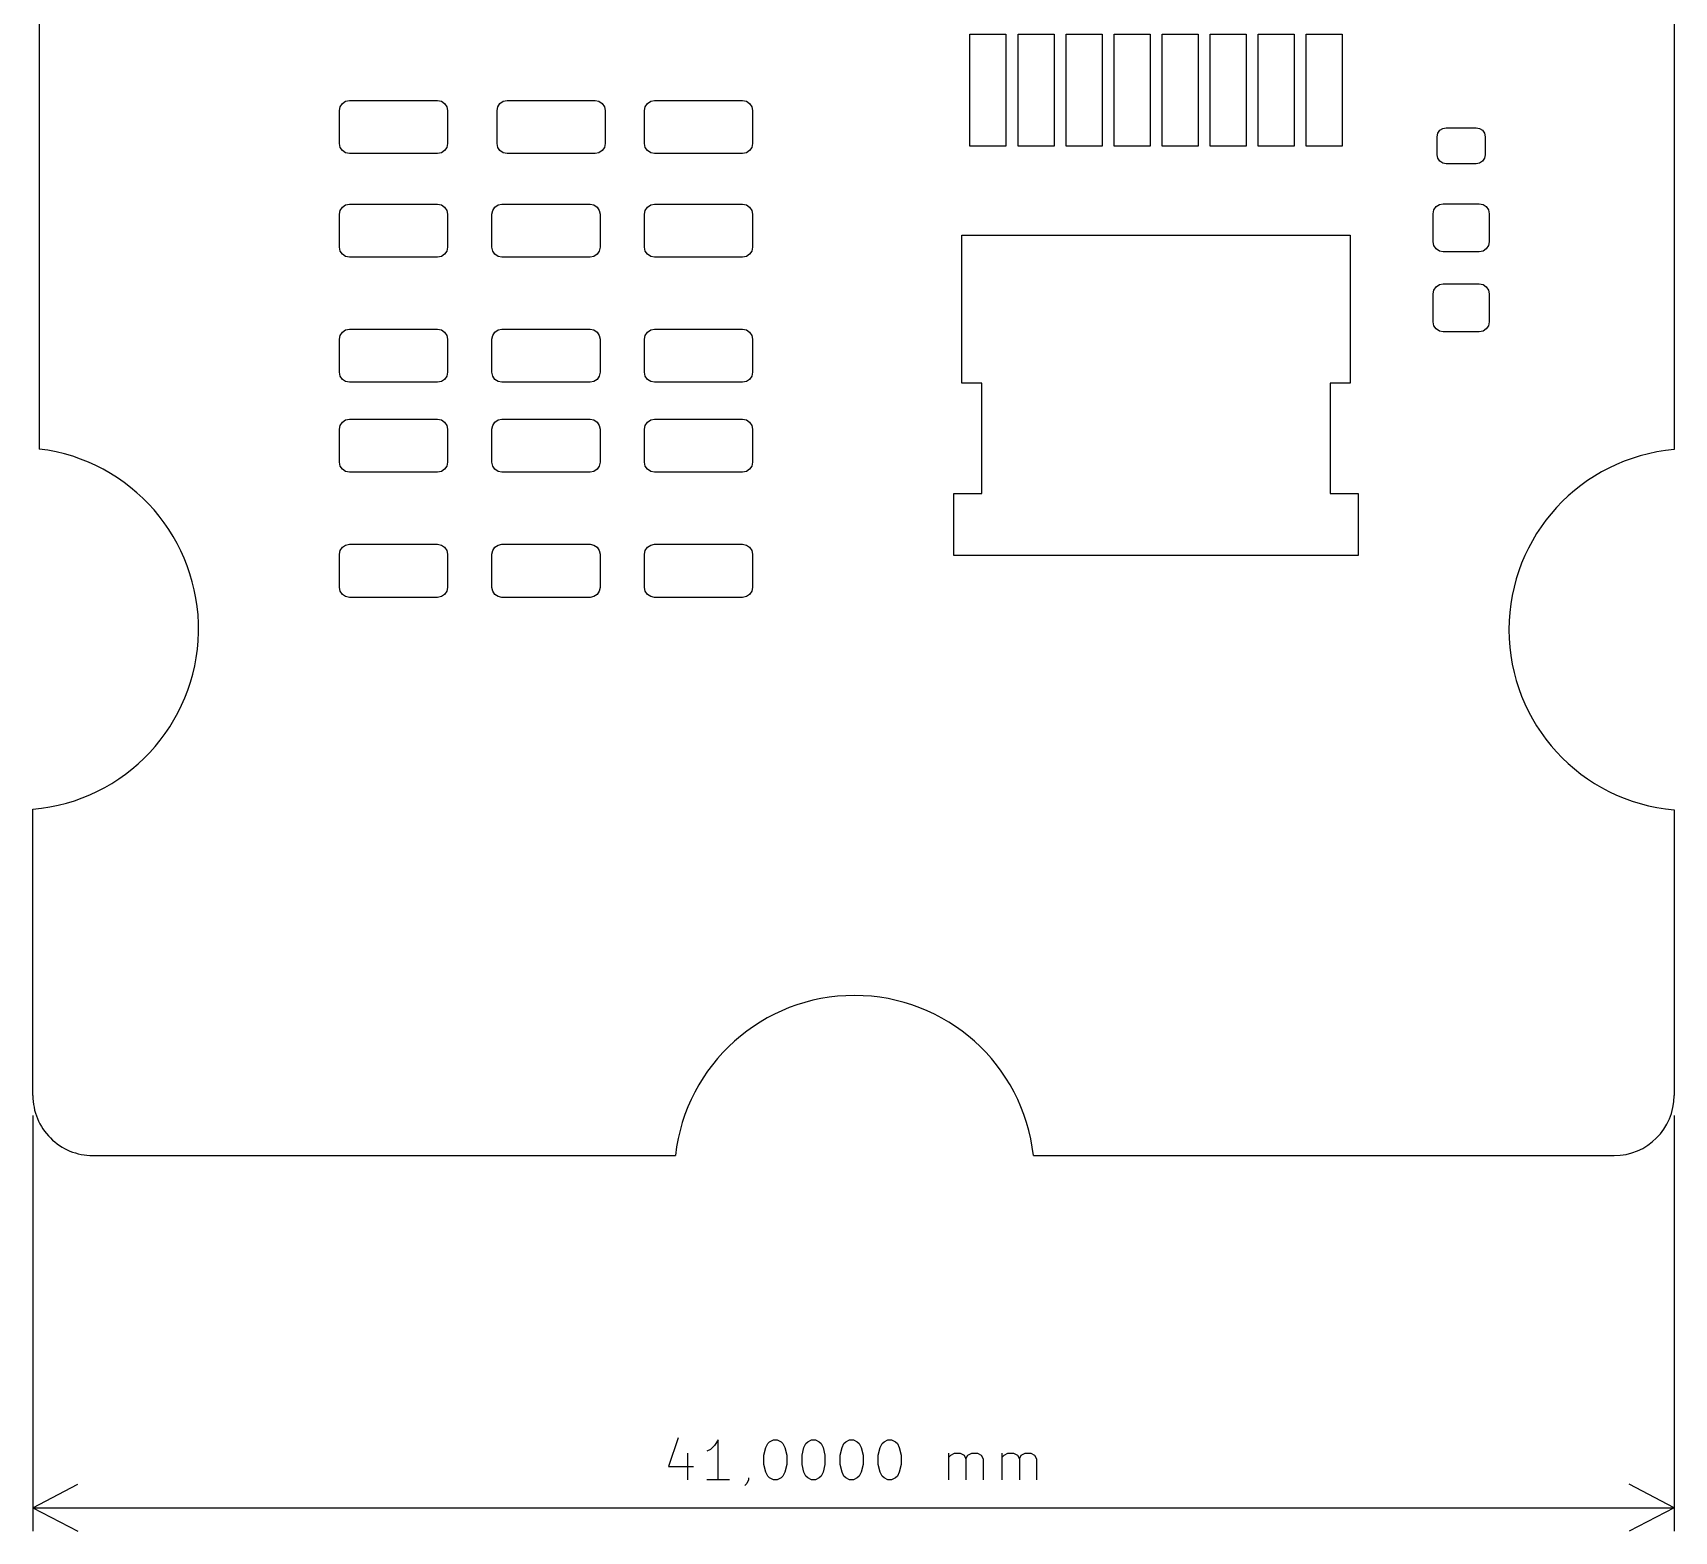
# Model space of a CAD drawing. Extents: x 8 to 415, y -296 to -5.
# Drawn here: x 128.93 to 169.93, y -137.41 to -99.98 of the extents above; entities that cross this region are included whole.
import ezdxf

# ---------------------------------------------------------------- set-up
doc = ezdxf.new("R2010")
doc.units = 0
doc.layers.add('BLACK', color=7, linetype='CONTINUOUS')

msp = doc.modelspace()

# ---------------------------------------------------------------- linework, layer by layer
at = {"layer": 'BLACK', "linetype": 'CONTINUOUS'}
for p, q in [((129.09, -99.3566), (129.09, -110.376)), ((169.927, -99.2545), (169.927, -110.391)), ((152.337, -102.808), (152.337, -100.008)), ((152.337, -100.008), (153.237, -100.008)), ((153.237, -100.008), (153.237, -102.808)), ((153.537, -102.808), (153.537, -100.008)), ((153.537, -100.008), (154.437, -100.008)), ((154.437, -100.008), (154.437, -102.808)), ((154.737, -102.808), (154.737, -100.008)), ((154.737, -100.008), (155.637, -100.008)), ((155.637, -100.008), (155.637, -102.808)), ((155.937, -102.808), (155.937, -100.008)), ((155.937, -100.008), (156.837, -100.008)), ((156.837, -100.008), (156.837, -102.808)), ((157.137, -102.808), (157.137, -100.008)), ((157.137, -100.008), (158.037, -100.008)), ((158.037, -100.008), (158.037, -102.808)), ((158.337, -102.808), (158.337, -100.008)), ((158.337, -100.008), (159.237, -100.008)), ((159.237, -100.008), (159.237, -102.808)), ((159.537, -102.808), (159.537, -100.008)), ((159.537, -100.008), (160.437, -100.008)), ((160.437, -100.008), (160.437, -102.808)), ((160.737, -102.808), (160.737, -100.008)), ((160.737, -100.008), (161.637, -100.008)), ((161.637, -100.008), (161.637, -102.808)), ((136.742, -101.687), (136.837, -101.668)), ((136.837, -101.668), (139.037, -101.668)), ((139.037, -101.668), (139.133, -101.687)), ((140.679, -101.687), (140.774, -101.668)), ((140.774, -101.668), (142.974, -101.668)), ((142.974, -101.668), (143.07, -101.687)), ((144.362, -101.687), (144.457, -101.668)), ((144.457, -101.668), (146.657, -101.668)), ((146.657, -101.668), (146.753, -101.687)), ((136.587, -101.918), (136.606, -101.823)), ((136.587, -102.743), (136.587, -101.918)), ((136.606, -101.823), (136.66, -101.741)), ((136.66, -101.741), (136.742, -101.687)), ((139.133, -101.687), (139.214, -101.741)), ((139.214, -101.741), (139.268, -101.823)), ((139.268, -101.823), (139.287, -101.918)), ((139.287, -101.918), (139.287, -102.743)), ((140.524, -101.918), (140.543, -101.823)), ((140.524, -102.743), (140.524, -101.918)), ((140.543, -101.823), (140.597, -101.741)), ((140.597, -101.741), (140.679, -101.687)), ((143.07, -101.687), (143.151, -101.741)), ((143.151, -101.741), (143.205, -101.823)), ((143.205, -101.823), (143.224, -101.918)), ((143.224, -101.918), (143.224, -102.743)), ((144.207, -101.918), (144.226, -101.823)), ((144.207, -102.743), (144.207, -101.918)), ((144.226, -101.823), (144.28, -101.741)), ((144.28, -101.741), (144.362, -101.687)), ((146.753, -101.687), (146.834, -101.741)), ((146.834, -101.741), (146.888, -101.823)), ((146.888, -101.823), (146.907, -101.918)), ((146.907, -101.918), (146.907, -102.743)), ((164.007, -102.573), (164.024, -102.487)), ((164.024, -102.487), (164.073, -102.414)), ((164.073, -102.414), (164.146, -102.365)), ((164.146, -102.365), (164.232, -102.348)), ((164.232, -102.348), (164.982, -102.348)), ((164.982, -102.348), (165.068, -102.365)), ((165.068, -102.365), (165.141, -102.414)), ((165.141, -102.414), (165.19, -102.487)), ((165.19, -102.487), (165.207, -102.573)), ((136.606, -102.839), (136.587, -102.743)), ((136.66, -102.92), (136.606, -102.839)), ((139.268, -102.839), (139.214, -102.92)), ((139.287, -102.743), (139.268, -102.839)), ((140.543, -102.839), (140.524, -102.743)), ((140.597, -102.92), (140.543, -102.839)), ((143.205, -102.839), (143.151, -102.92)), ((143.224, -102.743), (143.205, -102.839)), ((144.226, -102.839), (144.207, -102.743)), ((144.28, -102.92), (144.226, -102.839)), ((146.888, -102.839), (146.834, -102.92)), ((146.907, -102.743), (146.888, -102.839)), ((153.237, -102.808), (152.337, -102.808)), ((154.437, -102.808), (153.537, -102.808)), ((155.637, -102.808), (154.737, -102.808)), ((156.837, -102.808), (155.937, -102.808)), ((158.037, -102.808), (157.137, -102.808)), ((159.237, -102.808), (158.337, -102.808)), ((160.437, -102.808), (159.537, -102.808)), ((161.637, -102.808), (160.737, -102.808)), ((164.007, -103.023), (164.007, -102.573)), ((165.207, -102.573), (165.207, -103.023)), ((136.742, -102.974), (136.66, -102.92)), ((136.837, -102.993), (136.742, -102.974)), ((139.037, -102.993), (136.837, -102.993)), ((139.133, -102.974), (139.037, -102.993)), ((139.214, -102.92), (139.133, -102.974)), ((140.679, -102.974), (140.597, -102.92)), ((140.774, -102.993), (140.679, -102.974)), ((142.974, -102.993), (140.774, -102.993)), ((143.07, -102.974), (142.974, -102.993)), ((143.151, -102.92), (143.07, -102.974)), ((144.362, -102.974), (144.28, -102.92)), ((144.457, -102.993), (144.362, -102.974)), ((146.657, -102.993), (144.457, -102.993)), ((146.753, -102.974), (146.657, -102.993)), ((146.834, -102.92), (146.753, -102.974)), ((164.024, -103.109), (164.007, -103.023)), ((164.073, -103.182), (164.024, -103.109)), ((164.146, -103.231), (164.073, -103.182)), ((164.232, -103.248), (164.146, -103.231)), ((164.982, -103.248), (164.232, -103.248)), ((165.068, -103.231), (164.982, -103.248)), ((165.141, -103.182), (165.068, -103.231)), ((165.19, -103.109), (165.141, -103.182)), ((165.207, -103.023), (165.19, -103.109)), ((136.587, -104.508), (136.606, -104.413)), ((136.587, -105.333), (136.587, -104.508)), ((136.606, -104.413), (136.66, -104.331)), ((136.66, -104.331), (136.742, -104.277)), ((136.742, -104.277), (136.837, -104.258)), ((136.837, -104.258), (139.037, -104.258)), ((139.037, -104.258), (139.133, -104.277)), ((139.133, -104.277), (139.214, -104.331)), ((139.214, -104.331), (139.268, -104.413)), ((139.268, -104.413), (139.287, -104.508)), ((139.287, -104.508), (139.287, -105.333)), ((140.397, -104.508), (140.416, -104.413)), ((140.397, -105.333), (140.397, -104.508)), ((140.416, -104.413), (140.47, -104.331)), ((140.47, -104.331), (140.552, -104.277)), ((140.552, -104.277), (140.647, -104.258)), ((140.647, -104.258), (142.847, -104.258)), ((142.847, -104.258), (142.943, -104.277)), ((142.943, -104.277), (143.024, -104.331)), ((143.024, -104.331), (143.078, -104.413)), ((143.078, -104.413), (143.097, -104.508)), ((143.097, -104.508), (143.097, -105.333)), ((144.207, -104.508), (144.226, -104.413)), ((144.207, -105.333), (144.207, -104.508)), ((144.226, -104.413), (144.28, -104.331)), ((144.28, -104.331), (144.362, -104.277)), ((144.362, -104.277), (144.457, -104.258)), ((144.457, -104.258), (146.657, -104.258)), ((146.657, -104.258), (146.753, -104.277)), ((146.753, -104.277), (146.834, -104.331)), ((146.834, -104.331), (146.888, -104.413)), ((146.888, -104.413), (146.907, -104.508)), ((146.907, -104.508), (146.907, -105.333)), ((163.907, -104.498), (163.926, -104.403)), ((163.907, -105.198), (163.907, -104.498)), ((163.926, -104.403), (163.98, -104.321)), ((163.98, -104.321), (164.062, -104.267)), ((164.062, -104.267), (164.157, -104.248)), ((164.157, -104.248), (165.057, -104.248)), ((165.057, -104.248), (165.153, -104.267)), ((165.153, -104.267), (165.234, -104.321)), ((165.234, -104.321), (165.288, -104.403)), ((165.288, -104.403), (165.307, -104.498)), ((165.307, -104.498), (165.307, -105.198)), ((136.606, -105.429), (136.587, -105.333)), ((139.287, -105.333), (139.268, -105.429)), ((140.416, -105.429), (140.397, -105.333)), ((143.097, -105.333), (143.078, -105.429)), ((144.226, -105.429), (144.207, -105.333)), ((146.907, -105.333), (146.888, -105.429)), ((152.137, -108.733), (152.137, -105.033)), ((152.137, -105.033), (161.837, -105.033)), ((161.837, -105.033), (161.837, -108.733)), ((163.926, -105.294), (163.907, -105.198)), ((163.98, -105.375), (163.926, -105.294)), ((165.288, -105.294), (165.234, -105.375)), ((165.307, -105.198), (165.288, -105.294)), ((136.66, -105.51), (136.606, -105.429)), ((136.742, -105.564), (136.66, -105.51)), ((136.837, -105.583), (136.742, -105.564)), ((139.037, -105.583), (136.837, -105.583)), ((139.133, -105.564), (139.037, -105.583)), ((139.214, -105.51), (139.133, -105.564)), ((139.268, -105.429), (139.214, -105.51)), ((140.47, -105.51), (140.416, -105.429)), ((140.552, -105.564), (140.47, -105.51)), ((140.647, -105.583), (140.552, -105.564)), ((142.847, -105.583), (140.647, -105.583)), ((142.943, -105.564), (142.847, -105.583)), ((143.024, -105.51), (142.943, -105.564)), ((143.078, -105.429), (143.024, -105.51)), ((144.28, -105.51), (144.226, -105.429)), ((144.362, -105.564), (144.28, -105.51)), ((144.457, -105.583), (144.362, -105.564)), ((146.657, -105.583), (144.457, -105.583)), ((146.753, -105.564), (146.657, -105.583)), ((146.834, -105.51), (146.753, -105.564)), ((146.888, -105.429), (146.834, -105.51)), ((164.062, -105.429), (163.98, -105.375)), ((164.157, -105.448), (164.062, -105.429)), ((165.057, -105.448), (164.157, -105.448)), ((165.153, -105.429), (165.057, -105.448)), ((165.234, -105.375), (165.153, -105.429)), ((163.907, -106.498), (163.926, -106.403)), ((163.907, -107.198), (163.907, -106.498)), ((163.926, -106.403), (163.98, -106.321)), ((163.98, -106.321), (164.062, -106.267)), ((164.062, -106.267), (164.157, -106.248)), ((164.157, -106.248), (165.057, -106.248)), ((165.057, -106.248), (165.153, -106.267)), ((165.153, -106.267), (165.234, -106.321)), ((165.234, -106.321), (165.288, -106.403)), ((165.288, -106.403), (165.307, -106.498)), ((165.307, -106.498), (165.307, -107.198)), ((136.66, -107.456), (136.742, -107.402)), ((136.742, -107.402), (136.837, -107.383)), ((136.837, -107.383), (139.037, -107.383)), ((139.037, -107.383), (139.133, -107.402)), ((139.133, -107.402), (139.214, -107.456)), ((140.47, -107.456), (140.552, -107.402)), ((140.552, -107.402), (140.647, -107.383)), ((140.647, -107.383), (142.847, -107.383)), ((142.847, -107.383), (142.943, -107.402)), ((142.943, -107.402), (143.024, -107.456)), ((144.28, -107.456), (144.362, -107.402)), ((144.362, -107.402), (144.457, -107.383)), ((144.457, -107.383), (146.657, -107.383)), ((146.657, -107.383), (146.753, -107.402)), ((146.753, -107.402), (146.834, -107.456)), ((163.926, -107.294), (163.907, -107.198)), ((163.98, -107.375), (163.926, -107.294)), ((164.062, -107.429), (163.98, -107.375)), ((165.234, -107.375), (165.153, -107.429)), ((165.288, -107.294), (165.234, -107.375)), ((165.307, -107.198), (165.288, -107.294)), ((136.587, -107.633), (136.606, -107.538)), ((136.587, -108.458), (136.587, -107.633)), ((136.606, -107.538), (136.66, -107.456)), ((139.214, -107.456), (139.268, -107.538)), ((139.268, -107.538), (139.287, -107.633)), ((139.287, -107.633), (139.287, -108.458)), ((140.397, -107.633), (140.416, -107.538)), ((140.397, -108.458), (140.397, -107.633)), ((140.416, -107.538), (140.47, -107.456)), ((143.024, -107.456), (143.078, -107.538)), ((143.078, -107.538), (143.097, -107.633)), ((143.097, -107.633), (143.097, -108.458)), ((144.207, -107.633), (144.226, -107.538)), ((144.207, -108.458), (144.207, -107.633)), ((144.226, -107.538), (144.28, -107.456)), ((146.834, -107.456), (146.888, -107.538)), ((146.888, -107.538), (146.907, -107.633)), ((146.907, -107.633), (146.907, -108.458)), ((164.157, -107.448), (164.062, -107.429)), ((165.057, -107.448), (164.157, -107.448)), ((165.153, -107.429), (165.057, -107.448)), ((136.606, -108.554), (136.587, -108.458)), ((136.66, -108.635), (136.606, -108.554)), ((136.742, -108.689), (136.66, -108.635)), ((139.214, -108.635), (139.133, -108.689)), ((139.268, -108.554), (139.214, -108.635)), ((139.287, -108.458), (139.268, -108.554)), ((140.416, -108.554), (140.397, -108.458)), ((140.47, -108.635), (140.416, -108.554)), ((140.552, -108.689), (140.47, -108.635)), ((143.024, -108.635), (142.943, -108.689)), ((143.078, -108.554), (143.024, -108.635)), ((143.097, -108.458), (143.078, -108.554)), ((144.226, -108.554), (144.207, -108.458)), ((144.28, -108.635), (144.226, -108.554)), ((144.362, -108.689), (144.28, -108.635)), ((146.834, -108.635), (146.753, -108.689)), ((146.888, -108.554), (146.834, -108.635)), ((146.907, -108.458), (146.888, -108.554)), ((136.837, -108.708), (136.742, -108.689)), ((139.037, -108.708), (136.837, -108.708)), ((139.133, -108.689), (139.037, -108.708)), ((140.647, -108.708), (140.552, -108.689)), ((142.847, -108.708), (140.647, -108.708)), ((142.943, -108.689), (142.847, -108.708)), ((144.457, -108.708), (144.362, -108.689)), ((146.657, -108.708), (144.457, -108.708)), ((146.753, -108.689), (146.657, -108.708)), ((152.637, -108.733), (152.137, -108.733)), ((152.637, -111.483), (152.637, -108.733)), ((161.837, -108.733), (161.337, -108.733)), ((161.337, -108.733), (161.337, -111.483)), ((136.587, -109.881), (136.606, -109.785)), ((136.587, -110.706), (136.587, -109.881)), ((136.606, -109.785), (136.66, -109.704)), ((136.66, -109.704), (136.742, -109.65)), ((136.742, -109.65), (136.837, -109.631)), ((136.837, -109.631), (139.037, -109.631)), ((139.037, -109.631), (139.133, -109.65)), ((139.133, -109.65), (139.214, -109.704)), ((139.214, -109.704), (139.268, -109.785)), ((139.268, -109.785), (139.287, -109.881)), ((139.287, -109.881), (139.287, -110.706)), ((140.397, -109.881), (140.416, -109.785)), ((140.397, -110.706), (140.397, -109.881)), ((140.416, -109.785), (140.47, -109.704)), ((140.47, -109.704), (140.552, -109.65)), ((140.552, -109.65), (140.647, -109.631)), ((140.647, -109.631), (142.847, -109.631)), ((142.847, -109.631), (142.943, -109.65)), ((142.943, -109.65), (143.024, -109.704)), ((143.024, -109.704), (143.078, -109.785)), ((143.078, -109.785), (143.097, -109.881)), ((143.097, -109.881), (143.097, -110.706)), ((144.207, -109.881), (144.226, -109.785)), ((144.207, -110.706), (144.207, -109.881)), ((144.226, -109.785), (144.28, -109.704)), ((144.28, -109.704), (144.362, -109.65)), ((144.362, -109.65), (144.457, -109.631)), ((144.457, -109.631), (146.657, -109.631)), ((146.657, -109.631), (146.753, -109.65)), ((146.753, -109.65), (146.834, -109.704)), ((146.834, -109.704), (146.888, -109.785)), ((146.888, -109.785), (146.907, -109.881)), ((146.907, -109.881), (146.907, -110.706)), ((136.606, -110.801), (136.587, -110.706)), ((136.66, -110.883), (136.606, -110.801)), ((136.742, -110.937), (136.66, -110.883)), ((136.837, -110.956), (136.742, -110.937)), ((139.037, -110.956), (136.837, -110.956)), ((139.133, -110.937), (139.037, -110.956)), ((139.214, -110.883), (139.133, -110.937)), ((139.268, -110.801), (139.214, -110.883)), ((139.287, -110.706), (139.268, -110.801)), ((140.416, -110.801), (140.397, -110.706)), ((140.47, -110.883), (140.416, -110.801)), ((140.552, -110.937), (140.47, -110.883)), ((140.647, -110.956), (140.552, -110.937)), ((142.847, -110.956), (140.647, -110.956)), ((142.943, -110.937), (142.847, -110.956)), ((143.024, -110.883), (142.943, -110.937)), ((143.078, -110.801), (143.024, -110.883)), ((143.097, -110.706), (143.078, -110.801)), ((144.226, -110.801), (144.207, -110.706)), ((144.28, -110.883), (144.226, -110.801)), ((144.362, -110.937), (144.28, -110.883)), ((144.457, -110.956), (144.362, -110.937)), ((146.657, -110.956), (144.457, -110.956)), ((146.753, -110.937), (146.657, -110.956)), ((146.834, -110.883), (146.753, -110.937)), ((146.888, -110.801), (146.834, -110.883)), ((146.907, -110.706), (146.888, -110.801)), ((151.937, -113.033), (151.937, -111.483)), ((151.937, -111.483), (152.637, -111.483)), ((161.337, -111.483), (162.037, -111.483)), ((162.037, -111.483), (162.037, -113.033)), ((136.587, -113.006), (136.606, -112.91)), ((136.587, -113.831), (136.587, -113.006)), ((136.606, -112.91), (136.66, -112.829)), ((136.66, -112.829), (136.742, -112.775)), ((136.742, -112.775), (136.837, -112.756)), ((136.837, -112.756), (139.037, -112.756)), ((139.037, -112.756), (139.133, -112.775)), ((139.133, -112.775), (139.214, -112.829)), ((139.214, -112.829), (139.268, -112.91)), ((139.268, -112.91), (139.287, -113.006)), ((139.287, -113.006), (139.287, -113.831)), ((140.397, -113.006), (140.416, -112.91)), ((140.397, -113.831), (140.397, -113.006)), ((140.416, -112.91), (140.47, -112.829)), ((140.47, -112.829), (140.552, -112.775)), ((140.552, -112.775), (140.647, -112.756)), ((140.647, -112.756), (142.847, -112.756)), ((142.847, -112.756), (142.943, -112.775)), ((142.943, -112.775), (143.024, -112.829)), ((143.024, -112.829), (143.078, -112.91)), ((143.078, -112.91), (143.097, -113.006)), ((143.097, -113.006), (143.097, -113.831)), ((144.207, -113.006), (144.226, -112.91)), ((144.207, -113.831), (144.207, -113.006)), ((144.226, -112.91), (144.28, -112.829)), ((144.28, -112.829), (144.362, -112.775)), ((144.362, -112.775), (144.457, -112.756)), ((144.457, -112.756), (146.657, -112.756)), ((146.657, -112.756), (146.753, -112.775)), ((146.753, -112.775), (146.834, -112.829)), ((146.834, -112.829), (146.888, -112.91)), ((146.888, -112.91), (146.907, -113.006)), ((146.907, -113.006), (146.907, -113.831)), ((162.037, -113.033), (151.937, -113.033)), ((136.606, -113.926), (136.587, -113.831)), ((136.66, -114.008), (136.606, -113.926)), ((139.268, -113.926), (139.214, -114.008)), ((139.287, -113.831), (139.268, -113.926)), ((140.416, -113.926), (140.397, -113.831)), ((140.47, -114.008), (140.416, -113.926)), ((143.078, -113.926), (143.024, -114.008)), ((143.097, -113.831), (143.078, -113.926)), ((144.226, -113.926), (144.207, -113.831)), ((144.28, -114.008), (144.226, -113.926)), ((146.888, -113.926), (146.834, -114.008)), ((146.907, -113.831), (146.888, -113.926)), ((136.742, -114.062), (136.66, -114.008)), ((136.837, -114.081), (136.742, -114.062)), ((139.037, -114.081), (136.837, -114.081)), ((139.133, -114.062), (139.037, -114.081)), ((139.214, -114.008), (139.133, -114.062)), ((140.552, -114.062), (140.47, -114.008)), ((140.647, -114.081), (140.552, -114.062)), ((142.847, -114.081), (140.647, -114.081)), ((142.943, -114.062), (142.847, -114.081)), ((143.024, -114.008), (142.943, -114.062)), ((144.362, -114.062), (144.28, -114.008)), ((144.457, -114.081), (144.362, -114.062)), ((146.657, -114.081), (144.457, -114.081)), ((146.753, -114.062), (146.657, -114.081)), ((146.834, -114.008), (146.753, -114.062)), ((128.928, -126.527), (128.928, -119.374)), ((169.927, -119.389), (169.928, -126.527)), ((128.928, -127.027), (128.928, -137.41)), ((169.928, -127.027), (169.928, -137.41)), ((130.428, -128.027), (144.979, -128.024)), ((153.922, -128.025), (168.428, -128.027)), ((145.047, -135.081), (144.809, -135.795)), ((145.952, -135.271), (145.856, -135.366)), ((146.047, -135.128), (145.952, -135.271)), ((146.047, -136.128), (146.047, -135.128)), ((147.237, -135.319), (147.285, -135.223)), ((147.285, -135.223), (147.332, -135.176)), ((147.332, -135.176), (147.428, -135.128)), ((147.428, -135.128), (147.523, -135.128)), ((147.523, -135.128), (147.618, -135.176)), ((147.618, -135.176), (147.666, -135.223)), ((147.666, -135.223), (147.713, -135.319)), ((148.19, -135.319), (148.237, -135.223)), ((148.237, -135.223), (148.285, -135.176)), ((148.285, -135.176), (148.38, -135.128)), ((148.38, -135.128), (148.475, -135.128)), ((148.475, -135.128), (148.571, -135.176)), ((148.571, -135.176), (148.618, -135.223)), ((148.618, -135.223), (148.666, -135.319)), ((149.142, -135.319), (149.19, -135.223)), ((149.19, -135.223), (149.237, -135.176)), ((149.237, -135.176), (149.332, -135.128)), ((149.332, -135.128), (149.428, -135.128)), ((149.428, -135.128), (149.523, -135.176)), ((149.523, -135.176), (149.571, -135.223)), ((149.571, -135.223), (149.618, -135.319)), ((150.094, -135.319), (150.142, -135.223)), ((150.142, -135.223), (150.19, -135.176)), ((150.19, -135.176), (150.285, -135.128)), ((150.285, -135.128), (150.38, -135.128)), ((150.38, -135.128), (150.475, -135.176)), ((150.475, -135.176), (150.523, -135.223)), ((150.523, -135.223), (150.571, -135.319)), ((145.285, -135.461), (145.285, -136.128)), ((145.856, -135.366), (145.761, -135.414)), ((147.19, -135.509), (147.237, -135.319)), ((147.19, -135.747), (147.19, -135.509)), ((147.713, -135.319), (147.761, -135.509)), ((147.761, -135.509), (147.761, -135.747)), ((148.142, -135.509), (148.19, -135.319)), ((148.142, -135.747), (148.142, -135.509)), ((148.666, -135.319), (148.713, -135.509)), ((148.713, -135.509), (148.713, -135.747)), ((149.094, -135.509), (149.142, -135.319)), ((149.094, -135.747), (149.094, -135.509)), ((149.618, -135.319), (149.666, -135.509)), ((149.666, -135.509), (149.666, -135.747)), ((150.047, -135.509), (150.094, -135.319)), ((150.047, -135.747), (150.047, -135.509)), ((150.571, -135.319), (150.618, -135.509)), ((150.618, -135.509), (150.618, -135.747)), ((151.809, -136.128), (151.809, -135.461)), ((151.809, -135.557), (151.856, -135.509)), ((151.856, -135.509), (151.952, -135.461)), ((151.952, -135.461), (152.094, -135.461)), ((152.094, -135.461), (152.19, -135.509)), ((152.19, -135.509), (152.237, -135.604)), ((152.237, -135.604), (152.285, -135.509)), ((152.237, -135.604), (152.237, -136.128)), ((152.285, -135.509), (152.38, -135.461)), ((152.38, -135.461), (152.523, -135.461)), ((152.523, -135.461), (152.618, -135.509)), ((152.618, -135.509), (152.666, -135.604)), ((152.666, -135.604), (152.666, -136.128)), ((153.142, -136.128), (153.142, -135.461)), ((153.142, -135.557), (153.19, -135.509)), ((153.19, -135.509), (153.285, -135.461)), ((153.285, -135.461), (153.428, -135.461)), ((153.428, -135.461), (153.523, -135.509)), ((153.523, -135.509), (153.571, -135.604)), ((153.571, -135.604), (153.618, -135.509)), ((153.571, -135.604), (153.571, -136.128)), ((153.618, -135.509), (153.713, -135.461)), ((153.713, -135.461), (153.856, -135.461)), ((153.856, -135.461), (153.952, -135.509)), ((153.952, -135.509), (153.999, -135.604)), ((153.999, -135.604), (153.999, -136.128)), ((144.809, -135.795), (145.428, -135.795)), ((146.809, -136.081), (146.809, -136.128)), ((147.237, -135.938), (147.19, -135.747)), ((147.285, -136.033), (147.237, -135.938)), ((147.332, -136.081), (147.285, -136.033)), ((147.428, -136.128), (147.332, -136.081)), ((147.618, -136.081), (147.523, -136.128)), ((147.666, -136.033), (147.618, -136.081)), ((147.713, -135.938), (147.666, -136.033)), ((147.761, -135.747), (147.713, -135.938)), ((148.19, -135.938), (148.142, -135.747)), ((148.237, -136.033), (148.19, -135.938)), ((148.285, -136.081), (148.237, -136.033)), ((148.38, -136.128), (148.285, -136.081)), ((148.571, -136.081), (148.475, -136.128)), ((148.618, -136.033), (148.571, -136.081)), ((148.666, -135.938), (148.618, -136.033)), ((148.713, -135.747), (148.666, -135.938)), ((149.142, -135.938), (149.094, -135.747)), ((149.19, -136.033), (149.142, -135.938)), ((149.237, -136.081), (149.19, -136.033)), ((149.332, -136.128), (149.237, -136.081)), ((149.523, -136.081), (149.428, -136.128)), ((149.571, -136.033), (149.523, -136.081)), ((149.618, -135.938), (149.571, -136.033)), ((149.666, -135.747), (149.618, -135.938)), ((150.094, -135.938), (150.047, -135.747)), ((150.142, -136.033), (150.094, -135.938)), ((150.19, -136.081), (150.142, -136.033)), ((150.285, -136.128), (150.19, -136.081)), ((150.475, -136.081), (150.38, -136.128)), ((150.523, -136.033), (150.475, -136.081)), ((150.571, -135.938), (150.523, -136.033)), ((150.618, -135.747), (150.571, -135.938)), ((128.928, -136.823), (130.054, -136.237)), ((146.332, -136.128), (145.761, -136.128)), ((146.761, -136.223), (146.713, -136.271)), ((146.809, -136.128), (146.761, -136.223)), ((147.523, -136.128), (147.428, -136.128)), ((148.475, -136.128), (148.38, -136.128)), ((149.428, -136.128), (149.332, -136.128)), ((150.38, -136.128), (150.285, -136.128)), ((169.928, -136.823), (168.801, -136.237)), ((128.928, -136.823), (169.928, -136.823)), ((128.928, -136.823), (169.928, -136.823)), ((128.928, -136.823), (130.054, -137.41)), ((169.928, -136.823), (168.801, -137.41))]:
    msp.add_line(p, q, dxfattribs=at)
at = {"layer": 'BLACK'}
for centre, radius, start, end in [((128.543, -114.867), 4.52376, -85.1238, 83.0596), ((170.317, -114.89), 4.51592, -265.048, -94.9525), ((149.451, -128.527), 4.5, 6.40261, 173.582), ((130.428, -126.527), 1.49997, -180.001, -89.9994), ((168.428, -126.527), 1.50002, -89.9994, -0.000115)]:
    msp.add_arc(centre, radius, start, end, dxfattribs=at)

doc.saveas('drawing.dxf')
